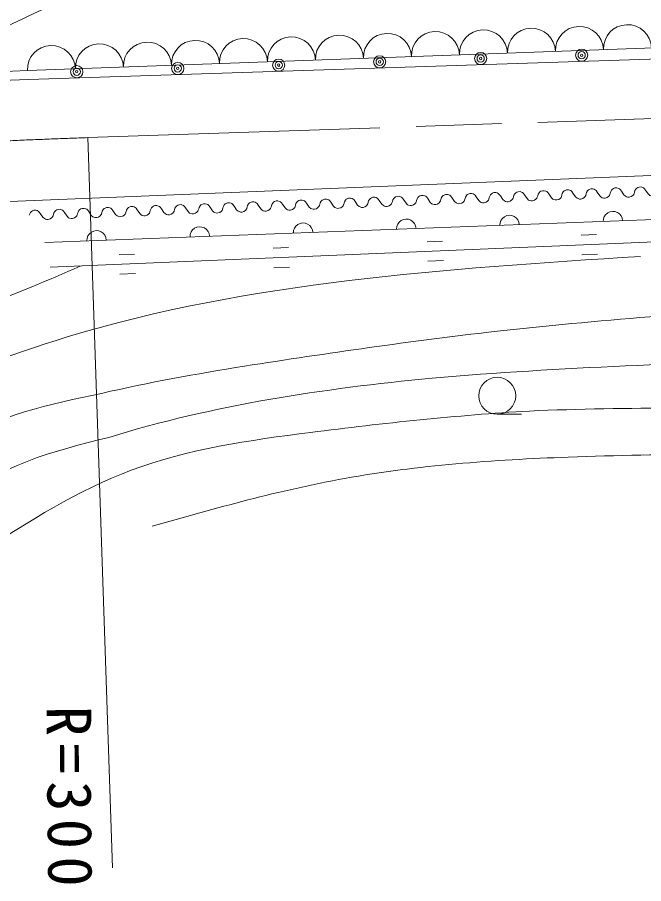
# Model space of a CAD drawing. Units: millimetres, scale not verified. Extents: x 40000 to 680000, y 20000 to 380000.
# Drawn here: x 379213 to 404938, y 230349 to 265928 of the extents above; entities that cross this region are included whole.
import ezdxf

# ---------------------------------------------------------------- set-up
doc = ezdxf.new("R2010")
doc.units = ezdxf.units.MM
doc.header["$LTSCALE"] = 1000
doc.linetypes.add('CHAIN', pattern=[18.5, 12, -1.5, 3.5, -1.5])
for name, color, linetype, lineweight in [('M-BGD', 7, 'Continuous', 13), ('M-BMK', 2, 'CHAIN', 13), ('M-STR-HTXT', 7, 'Continuous', 13)]:
    doc.layers.add(name, color=color, linetype=linetype, lineweight=lineweight)
doc.styles.add('ＭＳ ゴシック', font='')
doc.styles.get('ＭＳ ゴシック').set_extended_font_data('MS Gothic')

msp = doc.modelspace()

# ---------------------------------------------------------------- linework, layer by layer
at = {"layer": 'M-BGD'}
for p, q in [((379626, 263745), (437100, 265835)), ((380346, 256687), (431238, 258591)), ((380566, 255662), (431165, 257786)), ((402367, 256978), (403006, 257004)), ((396042, 256712), (396681, 256739)), ((383392, 256181), (384032, 256208)), ((389717, 256447), (390356, 256474)), ((403040, 256205), (402400, 256178)), ((396715, 255940), (396075, 255913)), ((390390, 255674), (389750, 255647)), ((384065, 255409), (383426, 255382)), ((398923, 249626), (399923, 249626))]:
    msp.add_line(p, q, dxfattribs=at)
for points in [[(344453, 260407), (361099, 262237), (372303, 263106), (379666, 263380), (418989, 264663)], [(344409, 260786), (361002, 262535), (372230, 263409), (379626, 263745)], [(295730, 246409), (305838, 250032), (311892, 251316), (324182, 252692), (375839, 258241), (416720, 259892), (436896, 260376)], [(397602, 258484), (397619, 258544), (397657, 258605), (397695, 258647), (397734, 258668), (397793, 258690), (397873, 258693), (397933, 258676), (397974, 258657), (398015, 258619), (398057, 258561), (398162, 258406), (398224, 258348), (398265, 258330), (398325, 258312), (398385, 258314), (398464, 258337), (398522, 258379), (398560, 258421), (398579, 258461), (398596, 258522)], [(398596, 258522), (398614, 258582), (398651, 258643), (398690, 258685), (398729, 258706), (398788, 258728), (398867, 258731), (398927, 258714), (398968, 258695), (399009, 258657), (399051, 258599), (399157, 258444), (399219, 258386), (399259, 258368), (399320, 258350), (399380, 258353), (399458, 258376), (399516, 258418), (399555, 258459), (399573, 258500), (399591, 258560)], [(399591, 258560), (399608, 258620), (399646, 258682), (399684, 258723), (399723, 258744), (399782, 258766), (399861, 258769), (399922, 258752), (399962, 258734), (400004, 258695), (400046, 258637), (400151, 258482), (400213, 258424), (400254, 258406), (400314, 258389), (400374, 258391), (400453, 258414), (400511, 258456), (400549, 258497), (400567, 258538), (400585, 258598)], [(400585, 258598), (400603, 258659), (400640, 258720), (400678, 258761), (400717, 258782), (400776, 258805), (400856, 258808), (400916, 258790), (400957, 258772), (400998, 258733), (401040, 258675), (401146, 258520), (401208, 258463), (401248, 258444), (401309, 258427), (401368, 258429), (401447, 258452), (401505, 258494), (401544, 258535), (401562, 258576), (401580, 258636)], [(401580, 258636), (401597, 258697), (401635, 258758), (401673, 258799), (401712, 258821), (401771, 258843), (401850, 258846), (401911, 258828), (401951, 258810), (401993, 258772), (402035, 258713), (402140, 258558), (402202, 258501), (402243, 258482), (402303, 258465), (402363, 258467), (402442, 258490), (402500, 258532), (402538, 258573), (402556, 258614), (402574, 258674)], [(402574, 258674), (402592, 258735), (402629, 258796), (402667, 258837), (402706, 258859), (402765, 258881), (402845, 258884), (402905, 258866), (402946, 258848), (402987, 258810), (403029, 258752), (403135, 258596), (403197, 258539), (403237, 258521), (403298, 258503), (403357, 258505), (403436, 258528), (403494, 258570), (403532, 258612), (403551, 258652), (403568, 258713)], [(403568, 258713), (403586, 258773), (403623, 258834), (403662, 258876), (403701, 258897), (403760, 258919), (403839, 258922), (403900, 258905), (403940, 258886), (403981, 258848), (404024, 258790), (404129, 258635), (404191, 258577), (404232, 258559), (404292, 258541), (404352, 258543), (404430, 258566), (404489, 258608), (404527, 258650), (404545, 258690), (404563, 258751)], [(404563, 258751), (404580, 258811), (404618, 258872), (404656, 258914), (404695, 258935), (404754, 258957), (404834, 258960), (404894, 258943), (404935, 258924), (404976, 258886), (405018, 258828), (405124, 258673), (405186, 258615), (405226, 258597), (405286, 258579), (405346, 258582), (405425, 258605), (405483, 258647), (405521, 258688), (405540, 258728), (405557, 258789)], [(387657, 258102), (387675, 258162), (387712, 258224), (387751, 258265), (387790, 258286), (387849, 258309), (387928, 258312), (387989, 258294), (388029, 258276), (388070, 258237), (388113, 258179), (388218, 258024), (388280, 257967), (388321, 257948), (388381, 257931), (388441, 257933), (388520, 257956), (388578, 257998), (388616, 258039), (388634, 258080), (388652, 258140)], [(388652, 258140), (388669, 258201), (388707, 258262), (388745, 258303), (388784, 258325), (388843, 258347), (388923, 258350), (388983, 258332), (389024, 258314), (389065, 258276), (389107, 258217), (389213, 258062), (389275, 258005), (389315, 257986), (389376, 257969), (389435, 257971), (389514, 257994), (389572, 258036), (389610, 258077), (389629, 258118), (389646, 258178)], [(389646, 258178), (389664, 258239), (389701, 258300), (389740, 258341), (389779, 258363), (389838, 258385), (389917, 258388), (389978, 258370), (390018, 258352), (390059, 258314), (390101, 258256), (390207, 258100), (390269, 258043), (390309, 258025), (390370, 258007), (390430, 258009), (390508, 258032), (390566, 258074), (390605, 258116), (390623, 258156), (390641, 258216)], [(390641, 258216), (390658, 258277), (390696, 258338), (390734, 258379), (390773, 258401), (390832, 258423), (390912, 258426), (390972, 258408), (391012, 258390), (391054, 258352), (391096, 258294), (391201, 258138), (391263, 258081), (391304, 258063), (391364, 258045), (391424, 258047), (391503, 258070), (391561, 258112), (391599, 258154), (391618, 258194), (391635, 258255)], [(391635, 258255), (391653, 258315), (391690, 258376), (391729, 258418), (391768, 258439), (391826, 258461), (391906, 258464), (391966, 258447), (392007, 258428), (392048, 258390), (392090, 258332), (392196, 258177), (392258, 258119), (392298, 258101), (392359, 258083), (392418, 258086), (392497, 258108), (392555, 258151), (392594, 258192), (392612, 258232), (392630, 258293)], [(392630, 258293), (392647, 258353), (392685, 258414), (392723, 258456), (392762, 258477), (392821, 258499), (392900, 258502), (392961, 258485), (393001, 258466), (393043, 258428), (393085, 258370), (393190, 258215), (393252, 258157), (393293, 258139), (393353, 258121), (393413, 258124), (393492, 258147), (393550, 258189), (393588, 258230), (393606, 258271), (393624, 258331)], [(393624, 258331), (393642, 258391), (393679, 258453), (393717, 258494), (393756, 258515), (393815, 258537), (393895, 258541), (393955, 258523), (393996, 258505), (394037, 258466), (394079, 258408), (394185, 258253), (394247, 258196), (394287, 258177), (394348, 258160), (394407, 258162), (394486, 258185), (394544, 258227), (394583, 258268), (394601, 258309), (394618, 258369)], [(394618, 258369), (394636, 258430), (394674, 258491), (394712, 258532), (394751, 258553), (394810, 258576), (394889, 258579), (394950, 258561), (394990, 258543), (395032, 258504), (395074, 258446), (395179, 258291), (395241, 258234), (395282, 258215), (395342, 258198), (395402, 258200), (395481, 258223), (395539, 258265), (395577, 258306), (395595, 258347), (395613, 258407)], [(395613, 258407), (395631, 258468), (395668, 258529), (395706, 258570), (395745, 258592), (395804, 258614), (395884, 258617), (395944, 258599), (395985, 258581), (396026, 258543), (396068, 258485), (396174, 258329), (396236, 258272), (396276, 258253), (396337, 258236), (396396, 258238), (396475, 258261), (396533, 258303), (396571, 258344), (396590, 258385), (396607, 258445)], [(396607, 258445), (396625, 258506), (396662, 258567), (396701, 258608), (396740, 258630), (396799, 258652), (396878, 258655), (396939, 258637), (396979, 258619), (397020, 258581), (397063, 258523), (397168, 258367), (397230, 258310), (397271, 258292), (397331, 258274), (397391, 258276), (397469, 258299), (397528, 258341), (397566, 258383), (397584, 258423), (397602, 258484)], [(379702, 257797), (379720, 257857), (379757, 257918), (379795, 257960), (379834, 257981), (379893, 258003), (379973, 258006), (380033, 257989), (380074, 257970), (380115, 257932), (380157, 257874), (380263, 257719), (380325, 257661), (380365, 257643), (380426, 257625), (380485, 257628), (380564, 257651), (380622, 257693), (380660, 257734), (380679, 257774), (380696, 257835)], [(380696, 257835), (380714, 257895), (380751, 257956), (380790, 257998), (380829, 258019), (380888, 258041), (380967, 258044), (381028, 258027), (381068, 258008), (381109, 257970), (381152, 257912), (381257, 257757), (381319, 257699), (381360, 257681), (381420, 257663), (381480, 257666), (381558, 257689), (381617, 257731), (381655, 257772), (381673, 257813), (381691, 257873)], [(381691, 257873), (381708, 257933), (381746, 257995), (381784, 258036), (381823, 258057), (381882, 258080), (381962, 258083), (382022, 258065), (382063, 258047), (382104, 258008), (382146, 257950), (382252, 257795), (382313, 257738), (382354, 257719), (382414, 257702), (382474, 257704), (382553, 257727), (382611, 257769), (382649, 257810), (382668, 257851), (382685, 257911)], [(382685, 257911), (382703, 257972), (382740, 258033), (382779, 258074), (382818, 258096), (382877, 258118), (382956, 258121), (383017, 258103), (383057, 258085), (383098, 258047), (383140, 257988), (383246, 257833), (383308, 257776), (383348, 257757), (383409, 257740), (383469, 257742), (383547, 257765), (383606, 257807), (383644, 257848), (383662, 257889), (383680, 257949)], [(383680, 257949), (383697, 258010), (383735, 258071), (383773, 258112), (383812, 258134), (383871, 258156), (383951, 258159), (384011, 258141), (384051, 258123), (384093, 258085), (384135, 258027), (384240, 257871), (384302, 257814), (384343, 257796), (384403, 257778), (384463, 257780), (384542, 257803), (384600, 257845), (384638, 257887), (384656, 257927), (384674, 257988)], [(384674, 257988), (384692, 258048), (384729, 258109), (384767, 258150), (384806, 258172), (384865, 258194), (384945, 258197), (385005, 258179), (385046, 258161), (385087, 258123), (385129, 258065), (385235, 257909), (385297, 257852), (385337, 257834), (385398, 257816), (385457, 257818), (385536, 257841), (385594, 257883), (385633, 257925), (385651, 257965), (385669, 258026)], [(385669, 258026), (385686, 258086), (385724, 258147), (385762, 258189), (385801, 258210), (385860, 258232), (385939, 258235), (386000, 258218), (386040, 258199), (386082, 258161), (386124, 258103), (386229, 257948), (386291, 257890), (386332, 257872), (386392, 257854), (386452, 257857), (386531, 257879), (386589, 257922), (386627, 257963), (386645, 258003), (386663, 258064)], [(386663, 258064), (386681, 258124), (386718, 258185), (386756, 258227), (386795, 258248), (386854, 258270), (386934, 258273), (386994, 258256), (387035, 258237), (387076, 258199), (387118, 258141), (387224, 257986), (387286, 257928), (387326, 257910), (387387, 257892), (387446, 257895), (387525, 257918), (387583, 257960), (387621, 258001), (387640, 258042), (387657, 258102)]]:
    msp.add_lwpolyline(points, dxfattribs=at)
for centre, radius in [((398243, 264236), 250), ((398243, 264236), 150), ((402391, 264371), 250), ((402391, 264371), 150), ((402391, 264371), 50), ((385801, 263830), 250), ((389948, 263965), 250), ((389948, 263965), 150), ((389948, 263965), 50), ((394096, 264101), 250), ((394096, 264101), 150), ((394096, 264101), 50), ((398243, 264236), 50), ((381653, 263695), 250), ((381653, 263695), 150), ((381653, 263695), 50), ((385801, 263830), 150), ((385801, 263830), 50), ((398923, 250386), 760)]:
    msp.add_circle(centre, radius, dxfattribs=at)
for centre, radius, start, end in [((400329, 264498), 986, 2.083, 182.083), ((402300, 264569), 986, 2.083, 182.083), ((404272, 264641), 986, 2.083, 182.083), ((390470, 264139), 986, 2.083, 182.083), ((392442, 264211), 986, 2.083, 182.083), ((394413, 264283), 987, 2.083, 182.083), ((396385, 264354), 986, 2.083, 182.083), ((398357, 264426), 986, 2.083, 182.083), ((380611, 263781), 986, 2.083, 182.083), ((382583, 263852), 986, 2.083, 182.083), ((384555, 263924), 987, 2.083, 182.083), ((386527, 263996), 986, 2.083, 182.083), ((388498, 264067), 986, 2.083, 182.083), ((403672, 257560), 400, 2.1424, 182.1424), ((395190, 257243), 400, 2.1424, 182.1424), ((399431, 257401), 400, 2.1424, 182.1424), ((386708, 256925), 400, 2.1424, 182.1424), ((390949, 257084), 400, 2.1424, 182.1424), ((382467, 256767), 400, 2.1424, 182.1424)]:
    msp.add_arc(centre, radius, start, end, dxfattribs=at)
for points, knots in [([(226743, 287279), (226641, 284030), (226539, 280781), (227286, 277595), (228098, 274133), (229912, 270745), (232536, 268454), (235502, 265864), (239502, 264676), (243487, 263748), (250957, 262042), (258162, 261194), (265389, 261757), (270788, 262252), (276054, 263340), (281318, 264472), (288055, 265965), (294751, 267378), (301501, 268635), (306532, 269604), (311595, 270424), (316685, 270988), (321463, 271544), (326265, 271894), (331076, 272075), (334249, 272181), (337426, 272206), (340579, 272527), (342726, 272745), (344860, 273109), (347005, 273342), (351832, 273862), (356710, 273754), (361576, 273794), (366263, 273824), (370944, 273922), (375605, 274337), (385310, 275149), (394917, 277442), (404637, 277686), (407798, 277769), (410971, 277641), (414140, 277505), (417520, 277368), (420897, 277202), (424276, 277143), (427774, 277086), (431274, 277178), (434775, 277143), (438699, 277090), (442626, 276869), (446541, 277052), (448682, 277171), (450819, 277423), (452967, 277505), (456015, 277616), (459086, 277388), (462108, 277686), (464627, 277949), (467108, 278581), (469599, 279134), (471849, 279600), (474114, 279980), (476297, 280673), (480385, 282022), (484178, 284497), (488334, 285288), (491258, 285829), (494363, 285523), (497385, 285741), (501557, 286093), (505585, 287395), (509693, 288184), (513762, 288885), (517892, 289103), (522002, 289723), (523422, 289944), (524840, 290205), (526256, 290266), (529750, 290416), (533235, 289343), (536664, 288366), (539172, 287650), (541651, 286985), (545018, 286012)], [0, 0, 0, 0, 1, 1, 1, 2, 2, 2, 3, 3, 3, 4, 4, 4, 5, 5, 5, 6, 6, 6, 7, 7, 7, 8, 8, 8, 9, 9, 9, 10, 10, 10, 11, 11, 11, 12, 12, 12, 13, 13, 13, 14, 14, 14, 15, 15, 15, 16, 16, 16, 17, 17, 17, 18, 18, 18, 19, 19, 19, 20, 20, 20, 21, 21, 21, 22, 22, 22, 23, 23, 23, 24, 24, 24, 25, 25, 25, 26, 26, 26, 27, 27, 27, 28, 28, 28, 28]), ([(223770, 265287), (225203, 264240), (226637, 263194), (228205, 262571), (231794, 261145), (236089, 261937), (240061, 261485), (243109, 261139), (245968, 260060), (248840, 258951), (251473, 257998), (254084, 256937), (256804, 256508), (259522, 256062), (262355, 256262), (265131, 256598), (267506, 256885), (269840, 257291), (272190, 257594), (279062, 258553), (286047, 258453), (292916, 259313), (297312, 259891), (301662, 260829), (306039, 261576), (313507, 262801), (321050, 263489), (328555, 264472), (335619, 265419), (342653, 266589), (349733, 267368), (354277, 267872), (358836, 268240), (363400, 268545), (367085, 268772), (370775, 268928), (374441, 269359), (379282, 269938), (384078, 271039), (388922, 271350), (393895, 271641), (398915, 271070), (403926, 271079), (407008, 271118), (410089, 271385), (413157, 271260), (417878, 271037), (422565, 269923), (427276, 269721), (431946, 269508), (436641, 270129), (441305, 270807), (444714, 271303), (448107, 271889), (451532, 271984), (453641, 272039), (455763, 271884), (457867, 271984), (461379, 272165), (464839, 273061), (468346, 273432), (470056, 273565), (471774, 273546), (473504, 273794), (474234, 273899), (474966, 274051), (475677, 273975), (476228, 273916), (476767, 273719), (477306, 273523)], [0, 0, 0, 0, 1, 1, 1, 2, 2, 2, 3, 3, 3, 4, 4, 4, 5, 5, 5, 6, 6, 6, 7, 7, 7, 8, 8, 8, 9, 9, 9, 10, 10, 10, 11, 11, 11, 12, 12, 12, 13, 13, 13, 14, 14, 14, 15, 15, 15, 16, 16, 16, 17, 17, 17, 18, 18, 18, 19, 19, 19, 20, 20, 20, 21, 21, 21, 22, 22, 22, 23, 23, 23, 23]), ([(375336, 263732), (377512, 264912), (379689, 266092), (381983, 266978), (385251, 268242), (388757, 268911), (392263, 269297), (396152, 269726), (400041, 269806), (403935, 269916), (406482, 270022), (409009, 270224), (411587, 270225), (412734, 270225), (413892, 270186), (414988, 270457), (415459, 270573), (415919, 270747), (416379, 270920)], [0, 0, 0, 0, 1, 1, 1, 2, 2, 2, 3, 3, 3, 4, 4, 4, 5, 5, 5, 6, 6, 6, 6]), ([(377678, 243949), (379692, 245227), (381705, 246504), (383894, 247327), (386223, 248202), (388750, 248562), (391258, 248881), (394267, 249263), (397247, 249585), (400244, 249759), (404319, 249935), (408391, 249875), (412473, 249894), (416604, 249901), (420740, 250022), (424837, 249624), (427088, 249461), (429320, 249209), (431593, 248678), (434072, 248097), (436597, 247184), (438957, 247597), (440518, 247863), (442011, 248705), (443461, 249557), (446719, 251461), (449729, 253504), (453055, 255029), (455179, 256003), (457431, 256766), (459541, 257799), (461271, 258646), (462906, 259675), (464541, 260704)], [0, 0, 0, 0, 1, 1, 1, 2, 2, 2, 3, 3, 3, 4, 4, 4, 5, 5, 5, 6, 6, 6, 7, 7, 7, 8, 8, 8, 9, 9, 9, 10, 10, 10, 11, 11, 11, 11]), ([(318368, 238274), (319954, 239382), (321540, 240491), (323232, 241382), (326521, 243113), (330210, 244022), (333907, 244827), (340812, 246331), (347744, 247473), (354716, 247259), (357198, 247135), (359663, 246844), (362148, 246516), (364745, 246273), (367348, 246180), (369783, 244827), (370812, 244239), (371814, 243420), (372755, 243408), (374036, 243392), (375206, 244862), (376471, 245908), (378465, 247527), (380703, 248127), (382975, 248678), (387285, 250013), (391761, 250676), (396245, 251110), (401552, 251563), (406827, 251729), (412122, 251921), (416294, 252026), (420458, 252181), (424625, 252056), (426992, 252039), (429356, 252001), (431715, 251516), (434280, 250993), (436829, 249955), (439349, 250165), (440860, 250284), (442364, 250844), (443786, 251516), (446699, 252892), (449266, 254732), (452028, 256245), (454533, 257618), (457200, 258722), (459866, 259826)], [0, 0, 0, 0, 1, 1, 1, 2, 2, 2, 3, 3, 3, 4, 4, 4, 5, 5, 5, 6, 6, 6, 7, 7, 7, 8, 8, 8, 9, 9, 9, 10, 10, 10, 11, 11, 11, 12, 12, 12, 13, 13, 13, 14, 14, 14, 15, 15, 15, 16, 16, 16, 16]), ([(308735, 237185), (312466, 239162), (316198, 241138), (320106, 242668), (325727, 244867), (331712, 246141), (337708, 247124), (343205, 248026), (348711, 248683), (354261, 248881), (357203, 248955), (360144, 248903), (363080, 248658), (364364, 248594), (365644, 248528), (366916, 248150), (368906, 247539), (370887, 246132), (372703, 246424), (373993, 246631), (375200, 247695), (376482, 248455), (378428, 249572), (380548, 250043), (382675, 250485), (384618, 250939), (386577, 251281), (388541, 251602), (391957, 252133), (395369, 252629), (398796, 253023), (403049, 253488), (407316, 253831), (411588, 254039), (415956, 254205), (420322, 254178), (424707, 254343), (426845, 254415), (428986, 254530), (431111, 254353), (432198, 254283), (433280, 254155), (434354, 253881), (435834, 253501), (437295, 252839), (438746, 252800), (440661, 252747), (442559, 253777), (444388, 254749), (446878, 256073), (449237, 257289), (451596, 258506)], [0, 0, 0, 0, 1, 1, 1, 2, 2, 2, 3, 3, 3, 4, 4, 4, 5, 5, 5, 6, 6, 6, 7, 7, 7, 8, 8, 8, 9, 9, 9, 10, 10, 10, 11, 11, 11, 12, 12, 12, 13, 13, 13, 14, 14, 14, 15, 15, 15, 16, 16, 16, 17, 17, 17, 17]), ([(302139, 236855), (304210, 238136), (306280, 239418), (308423, 240571), (312264, 242638), (316337, 244293), (320516, 245570), (324013, 246639), (327585, 247443), (331191, 248003), (334561, 248500), (337950, 248786), (341325, 249219), (344482, 249596), (347619, 250097), (350784, 250435), (353747, 250737), (356731, 250906), (359702, 250773), (361847, 250735), (363980, 250609), (366121, 250097), (367849, 249678), (369580, 249009), (371256, 249219), (372238, 249338), (373203, 249759), (374161, 250165), (376533, 251169), (378868, 252074), (381255, 252800), (388758, 255082), (396785, 255596), (404811, 256110)], [0, 0, 0, 0, 1, 1, 1, 2, 2, 2, 3, 3, 3, 4, 4, 4, 5, 5, 5, 6, 6, 6, 7, 7, 7, 8, 8, 8, 9, 9, 9, 10, 10, 10, 11, 11, 11, 11]), ([(293244, 235639), (294706, 236116), (296168, 236594), (297433, 237395), (298916, 238336), (300127, 239723), (301554, 240773), (303374, 242114), (305544, 242906), (307702, 243679), (311581, 245145), (315482, 246439), (319458, 247462), (326344, 249136), (333360, 250139), (340380, 251043), (343399, 251397), (346413, 251730), (349433, 252124), (352740, 252565), (356050, 253135), (359365, 253070), (361880, 253038), (364391, 252672), (366932, 252529), (369174, 252403), (371439, 252452), (373620, 252867), (376439, 253404), (379117, 254554), (381795, 255705)], [0, 0, 0, 0, 1, 1, 1, 2, 2, 2, 3, 3, 3, 4, 4, 4, 5, 5, 5, 6, 6, 6, 7, 7, 7, 8, 8, 8, 9, 9, 9, 10, 10, 10, 10]), ([(384750, 245030), (387369, 245769), (389987, 246507), (392655, 246989), (395678, 247535), (398764, 247751), (401843, 247867), (405810, 248018), (409768, 248003), (413734, 247867), (416515, 247772), (419301, 247618), (422044, 247192), (423950, 246896), (425834, 246470), (427719, 246043)], [0, 0, 0, 0, 1, 1, 1, 2, 2, 2, 3, 3, 3, 4, 4, 4, 5, 5, 5, 5])]:
    msp.add_open_spline(points, degree=3, knots=knots, dxfattribs=at)
at = {"layer": 'M-BMK'}
msp.add_line((382106, 260986), (439527, 262930), dxfattribs=at)
msp.add_arc((392255, -38842), 300000, 91.93875, 96.49756, dxfattribs=at)
at = {"layer": 'M-STR-HTXT'}
msp.add_line((382106, 260986), (383120, 231003), dxfattribs=at)

# ---------------------------------------------------------------- texts
at = {"layer": 'M-STR-HTXT', "insert": (380381, 237645), "char_height": 1833, "attachment_point": 7, "rotation": 270.6, "style": 'ＭＳ ゴシック'}
msp.add_mtext('\\T1.24;R=300', dxfattribs=at)

doc.saveas('drawing.dxf')
